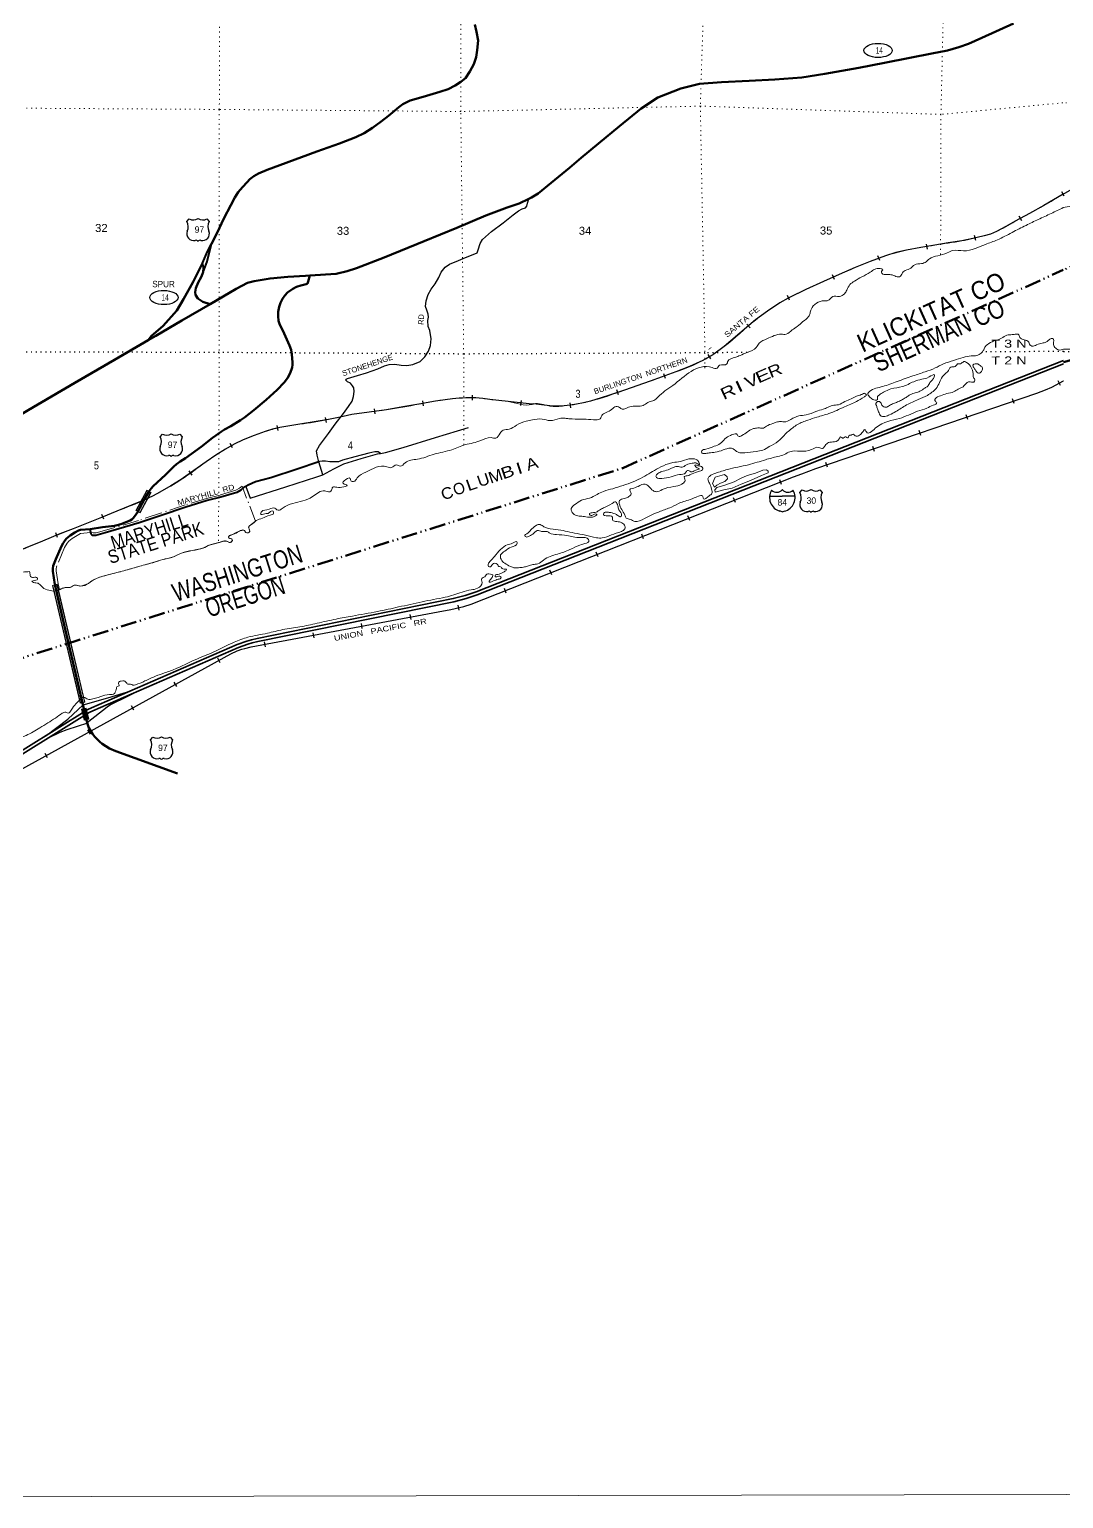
# Model space of a CAD drawing. Header units: feet. Extents: x -199 to 255675, y -686157 to -547785.
# Drawn here: x 41355 to 63979, y -686157 to -654020 of the extents above; entities that cross this region are included whole.
import ezdxf
from ezdxf.enums import TextEntityAlignment as Align

# ---------------------------------------------------------------- set-up
doc = ezdxf.new("R2010")
doc.units = ezdxf.units.FT
doc.header["$LTSCALE"] = 70
for name, pattern in [('DASH_DOUBLE_DOT', [9.2, 5, -1.2, 0.3, -1.2, 0.3, -1.2]), ('DOT_DASHED', [7.7, 5, -1.2, 0.3, -1.2]), ('DOTTED', [1.5, 0.3, -1.2])]:
    doc.linetypes.add(name, pattern=pattern)
for name, color, linetype, lineweight in [('10', 7, 'DASH_DOUBLE_DOT', 70), ('15', 7, 'Continuous', 25), ('16', 7, 'Continuous', 25), ('17', 7, 'Continuous', 25), ('18', 7, 'Continuous', 35), ('19', 7, 'Continuous', 25), ('20', 7, 'Continuous', 70), ('23', 7, 'Continuous', 70), ('26', 7, 'Continuous', 40), ('29', 7, 'Continuous', 25), ('34', 7, 'Continuous', 25), ('39', 7, 'Continuous', 13), ('4', 7, 'Continuous', 13), ('44', 7, 'DOT_DASHED', 13), ('55', 7, 'Continuous', 13), ('57', 7, 'Continuous', 13), ('6', 7, 'DOTTED', 25), ('7', 7, 'DOTTED', 13)]:
    doc.layers.add(name, color=color, linetype=linetype, lineweight=lineweight)
for name, color, linetype in [('12', 7, 'Continuous'), ('27', 7, 'Continuous'), ('30', 7, 'Continuous'), ('41', 7, 'Continuous')]:
    doc.layers.add(name, color=color, linetype=linetype)

msp = doc.modelspace()

# ---------------------------------------------------------------- hatches: boundary and pattern name
at = {"layer": '57'}
msp.add_hatch(color=256, dxfattribs=at).paths.add_polyline_path([(42594.49, -668874.39), (42507.86, -668894.84), (42561.35, -669121.41), (42647.98, -669100.96)])

# ---------------------------------------------------------------- linework, layer by layer
at = {"layer": '10'}
for points in [[(95885.3, -641672.62), (93649, -641791.49), (84933.81, -647606.42), (79721.68, -652811.99), (69820.57, -656662.85), (63971.77, -659283.36)], [(32004.65, -674375.28), (37218.69, -669025.51), (54333.19, -663616.59), (63971.77, -659283.36)]]:
    msp.add_lwpolyline(points, dxfattribs=at)
at = {"layer": '15'}
for p, q in [((57549, -664226.86), (57825.41, -664226.86)), ((57821.71, -664095.39), (57824.61, -664092.48)), ((57827.78, -664094.86), (57824.35, -664092.48)), ((57825.41, -664572.44), (57761.52, -664554.48)), ((57824.88, -664572.7), (57888.51, -664553.96))]:
    msp.add_line(p, q, dxfattribs=at)
msp.add_lwpolyline([(58100.77, -664226.86), (57824.88, -664226.86), (57825.41, -664226.86)], dxfattribs=at)
for centre, radius, start, end in [((57851.63, -664261.96), 306.13, 148.44436, 254.43378), ((57703.03, -663979.36), 165.66, 227.34248, 315.8117), ((57946.72, -663979.36), 165.66, 224.18831, 312.69403), ((57798.12, -664261.96), 306.13, 283.08087, 31.62484)]:
    msp.add_arc(centre, radius, start, end, dxfattribs=at)
at = {"layer": '16'}
for p, q in [((45044.75, -658158.63), (45044.47, -658158.83)), ((44801.68, -658223.36), (44852.99, -658164.6)), ((45236.84, -658164.51), (45288.23, -658223.36)), ((44213.53, -662929.62), (44264.84, -662870.86)), ((44456.6, -662864.89), (44456.32, -662865.09)), ((44648.69, -662870.77), (44700.08, -662929.62)), ((58210.96, -664151.89), (58262.27, -664093.13)), ((58454.03, -664087.16), (58453.75, -664087.36)), ((58646.12, -664093.04), (58697.51, -664151.89)), ((44002.21, -669558.82), (44053.52, -669500.06)), ((44245.28, -669494.09), (44245, -669494.29)), ((44437.37, -669499.97), (44488.76, -669558.82))]:
    msp.add_line(p, q, dxfattribs=at)
for centre, radius, start, end in [((44944.07, -658006.94), 182.07, 239.97227, 303.45418), ((45145.85, -658007.44), 181.52, 236.33975, 300.08743), ((45145.84, -658006.94), 182.07, 236.54582, 236.59441), ((44947.89, -658488.89), 151.42, 159.09177, 283.81923), ((44608.7, -658333.99), 222.05, 332.97043, 29.75871), ((45142.01, -658488.89), 151.42, 256.18077, 20.90823), ((45481.2, -658333.99), 222.05, 150.24129, 207.02957), ((44020.55, -663040.25), 222.05, 332.97043, 29.75871), ((44355.92, -662713.2), 182.07, 239.97227, 303.45418), ((44557.7, -662713.7), 181.52, 236.33975, 300.08743), ((44557.69, -662713.2), 182.07, 236.54582, 236.59441), ((44893.05, -663040.25), 222.05, 150.24129, 207.02957), ((44359.74, -663195.15), 151.42, 159.09177, 283.81923), ((44553.86, -663195.15), 151.42, 256.18077, 20.90823), ((58017.98, -664262.52), 222.05, 332.97043, 29.75871), ((58353.35, -663935.47), 182.07, 239.97227, 303.45418), ((58555.13, -663935.97), 181.52, 236.33975, 300.08743), ((58555.12, -663935.47), 182.07, 236.54582, 236.59441), ((58890.48, -664262.52), 222.05, 150.24129, 207.02957), ((58357.17, -664417.42), 151.42, 159.09177, 283.81923), ((58551.29, -664417.42), 151.42, 256.18077, 20.90823), ((43809.23, -669669.45), 222.05, 332.97043, 29.75871), ((44144.6, -669342.4), 182.07, 239.97227, 303.45418), ((44346.38, -669342.9), 181.52, 236.33975, 300.08743), ((44346.37, -669342.4), 182.07, 236.54582, 236.59441), ((44681.73, -669669.45), 222.05, 150.24129, 207.02957), ((44148.42, -669824.35), 151.42, 159.09177, 283.81923), ((44342.54, -669824.35), 151.42, 256.18077, 20.90823)]:
    msp.add_arc(centre, radius, start, end, dxfattribs=at)
for centre, major_axis, start_param, end_param in [((45003.23, -658687.71), (-19.56, 51.67), 4.95877769, 6.28318531), ((45086.68, -658687.71), (19.56, 51.67), 0, 1.32637542), ((44415.08, -663393.97), (-19.56, 51.67), 4.95877769, 6.28318531), ((44498.53, -663393.97), (19.56, 51.67), 0, 1.32637542), ((58412.51, -664616.24), (-19.56, 51.67), 4.95877769, 6.28318531), ((58495.96, -664616.24), (19.56, 51.67), 0, 1.32637542), ((44203.76, -670023.17), (-19.56, 51.67), 4.95877769, 6.28318531), ((44287.21, -670023.17), (19.56, 51.67), 0, 1.32637542)]:
    msp.add_ellipse(centre, major_axis=major_axis, ratio=0.929097, start_param=start_param, end_param=end_param, dxfattribs=at)
at = {"layer": '17'}
for centre in [(59920.03, -654481.43), (44298.32, -659885.02)]:
    msp.add_ellipse(centre, major_axis=(309.24, -1), ratio=0.500121, dxfattribs=at)
at = {"layer": '18'}
for points in [[(39232.5, -671013.19), (42631.3, -668899.27), (42713.72, -668859.34), (45901.55, -667477.38), (46110.32, -667401.43), (46211.14, -667372.61), (46339.25, -667344.14), (50625.93, -666470.43), (50889.25, -666400.49), (51129.17, -666321.25), (63977.22, -661263.4)], [(39269.46, -671072.63), (42665.14, -668960.65), (42742.92, -668922.98), (45927.47, -667542.44), (46131.94, -667468.05), (46228.36, -667440.49), (46353.83, -667412.6), (50641.91, -666538.61), (50909.23, -666467.61), (51152.99, -666387.11), (63977.43, -661338.55)]]:
    msp.add_lwpolyline(points, dxfattribs=at)
at = {"layer": '18', "lineweight": 70}
msp.add_lwpolyline([(63977.32, -661300.98), (64155.03, -661250.26), (64264.04, -661223), (64324.83, -661212.51), (64907.55, -661127.85)], dxfattribs=at)
at = {"layer": '19'}
for points in [[(43843.57, -668445.84), (43131, -668794.85), (43053.52, -668846.53), (42622.01, -669190.01)], [(42528.41, -668793.16), (43068.89, -668641.85), (43574.74, -668486.08)], [(41713.9, -669469.86), (42194.32, -669108.87), (42528.41, -668793.16)], [(42623.18, -669194.98), (42174.21, -669342.18), (42020.82, -669403.26), (41765.04, -669520.48)]]:
    msp.add_lwpolyline(points, dxfattribs=at)
at = {"layer": '20'}
for points in [[(45336.8, -658712.74), (45459.24, -658472.97), (45611.27, -658155.74), (45759.33, -657868.63), (45849.37, -657699.97), (45921.43, -657583.51), (46013.56, -657475.07), (46115.71, -657358.59), (46179.82, -657298.34), (46268, -657232.05), (46366.21, -657169.78), (46556.68, -657091.39), (46831.37, -656986.86), (47641.42, -656689.34), (48138.69, -656516.45), (48493.58, -656379.76), (48680.03, -656291.34), (48860.41, -656174.82), (49050.8, -656034.21), (49211.11, -655907.66), (49341.36, -655801.21), (49437.54, -655720.86), (49527.72, -655652.57), (49593.88, -655620.42), (49684.09, -655578.21), (49816.44, -655535.99), (50041.03, -655471.63), (50331.8, -655387.17), (50512.26, -655328.86), (50670.64, -655250.49), (50790.89, -655170.13), (50893.09, -655085.77), (50991.19, -654941.2), (51075.22, -654778.57), (51129.18, -654628), (51151.03, -654473.43), (51170.8, -654262.66), (51136.44, -654074), (51102.12, -653913.44)], [(42686.98, -664949.04), (42952.45, -664911.53), (43214.99, -664879.33), (43305.39, -664860.64), (43374.81, -664836.26), (43467.41, -664799.57), (43560.75, -664761.98), (43598.32, -664738.49), (43627.07, -664712.65), (43654.49, -664676.31), (43730.37, -664571.45), (43788.36, -664455.43), (43874.4, -664294.8), (43972.01, -664122.63), (44019.19, -664059.59), (44066.16, -664012.61), (44333.07, -663766.65), (44515.36, -663577.87), (44570.99, -663531.04), (44651.63, -663471.41), (44769.89, -663397.08), (45110.58, -663150), (45363.08, -662953.15), (45557.48, -662814.55), (45626.42, -662772.26), (45763.95, -662700.02), (45974.41, -662569.43), (46061.99, -662506.81), (46262.98, -662350.49), (46531.49, -662121.51), (46777.94, -661906.6), (46930.18, -661745.94), (46998.85, -661651.73), (47056.29, -661543.14), (47099.82, -661416.82), (47111.56, -661360.44), (47114.14, -661306.26), (47095.83, -661121.6), (47078.69, -661029.21), (47047.43, -660934.96), (46924.69, -660670.07), (46824.1, -660461.37), (46805.13, -660392.59), (46793.78, -660294.79), (46795.74, -660197.61), (46819.57, -660086.03), (46847.4, -660004.98), (46889.55, -659913.36), (46941.32, -659838.19), (46999.7, -659774.81), (47117.94, -659694.45), (47199.61, -659654.96), (47292.37, -659622.09), (47408.69, -659595.94), (47440.76, -659577.85), (47456.76, -659537.7), (47490.62, -659403.86)], [(45306.13, -660029.38), (45148.36, -659980.57), (45039.93, -659906.36), (44991.68, -659828.1), (44979.56, -659765.89), (44995.49, -659681.58), (45049.49, -659559.1), (45113.52, -659438.64), (45159.51, -659332.23)], [(47490.62, -659403.86), (47396.4, -659409.27), (47005.24, -659431.57), (46620.12, -659465.9), (46275.16, -659526.31), (46124.75, -659562.52), (45878.18, -659693.13), (45306.13, -660029.38)], [(42622.01, -669190.01), (42476.01, -668570.97), (42109.27, -667015.19), (41909.32, -666164.37), (41864.46, -665869.58), (41864.28, -665809.71), (41874.85, -665752.16), (41934.32, -665610.61), (42058.3, -665323.51), (42090.87, -665260.01), (42120.34, -665215.08), (42160.73, -665161.35), (42212.49, -665116.68), (42249.95, -665090.87), (42352.79, -665026.28), (42427.23, -664983.98), (42450.71, -664973.41), (42473.08, -664970.01), (42686.98, -664949.04)], [(42622.01, -669190.01), (42657.86, -669297.6), (42688.38, -669353.98), (42737.69, -669429.15), (42789.34, -669494.92), (42895, -669605.33), (42944.31, -669645.26), (43027.44, -669702.33), (43108.66, -669746.27), (43242.66, -669810.18), (44595.29, -670292.98)]]:
    msp.add_lwpolyline(points, dxfattribs=at)
at = {"layer": '20', "lineweight": 40}
for points in [[(45141.82, -659131.9), (45253.17, -658876.53), (45336.8, -658712.74)], [(45159.51, -659332.23), (45242.83, -659094.7), (45336.8, -658712.74)], [(45159.51, -659332.23), (45164.16, -659226.51), (45141.82, -659131.9)]]:
    msp.add_lwpolyline(points, dxfattribs=at)
at = {"layer": '23'}
for points in [[(62883.81, -653888.85), (62188.14, -654208.38), (61897.43, -654337.01), (61684.89, -654407.38), (61438.24, -654481.78), (61095.29, -654550.22), (60613.96, -654640.81), (60060.43, -654751.51), (59500.88, -654860.21), (58754.8, -654995.11), (58253.39, -655071.66), (57659.65, -655118.16), (57099.99, -655146.57), (56494.2, -655175.01), (56010.78, -655213.41), (55601.67, -655309.98), (55104.44, -655510.98), (54739.66, -655752.05), (54260.73, -656133.69), (53807.88, -656515.31), (53425.16, -656832.67), (53168.67, -657047.58), (52769.91, -657374.98), (52485.37, -657607.98), (52339.05, -657700.39), (52282.66, -657727.19)], [(52282.66, -657727.19), (52068.4, -657829), (51803.72, -657913.45), (51342.57, -658094.36), (50702.99, -658361.67), (49987.22, -658653.12), (49113.06, -659008.88), (48507.54, -659240.05), (48309.03, -659312.42), (48066.38, -659370.76), (47490.62, -659403.86)], [(45141.82, -659131.9), (44941.13, -659541.1), (44727.01, -659924.6), (44582.91, -660169.56), (44284.46, -660502.92), (44019.97, -660729.89), (43952.24, -660819.52)], [(45306.13, -660029.38), (44687.53, -660390.3), (44124.27, -660719.79), (43952.24, -660819.52)], [(43952.24, -660819.52), (43216.23, -661246.19), (42350.3, -661754.5), (41328.01, -662347.2), (40417.99, -662885.64), (39600.19, -663379.87), (37699.97, -664508.98), (36659.65, -665115.74), (35583.25, -665748.61), (34927.76, -666118.3), (34055.72, -666556.36), (33436.28, -666879.87), (32670.44, -667231.56), (32133.11, -667450.64), (31997.14, -667504.15)]]:
    msp.add_lwpolyline(points, dxfattribs=at)
at = {"layer": '26'}
for points in [[(47683.47, -663479.54), (47211.62, -663636.59), (46634.13, -663827.6), (46301.24, -663914.09), (46140.86, -663988.45), (46089.04, -664016.89)], [(46089.04, -664016.89), (46056.66, -664034.66), (45980.52, -664096.93), (45890.31, -664147.16), (45541.4, -664253.74), (45244.6, -664328.17), (44777.38, -664468.93), (44238.75, -664651.58), (43755.05, -664811.32), (43435.72, -664909.98), (43013.07, -665032.13), (42806.44, -665088.51), (42769.49, -665090.86), (42745.39, -665088.51), (42722.53, -665077.94), (42707.91, -665062.21), (42686.98, -664949.04)]]:
    msp.add_lwpolyline(points, dxfattribs=at)
at = {"layer": '29'}
for p, q in [((47775.28, -663760.47), (47683.47, -663479.54)), ((46089.04, -664016.89), (46187.61, -664274.21))]:
    msp.add_line(p, q, dxfattribs=at)
for points in [[(47683.47, -663479.54), (47650.54, -663335.27), (47638.37, -663240.93), (47702.41, -663124.48), (47894.63, -662859.42), (48046.81, -662652.59), (48227.04, -662421.66), (48337.17, -662271.06), (48415.24, -662150.58), (48447.2, -662050.2), (48457.08, -661943.81), (48448.95, -661863.53), (48422.8, -661815.37), (48376.59, -661761.2), (48316.36, -661727.11), (48278.2, -661695.01), (48286.19, -661668.92), (48316.26, -661654.85), (48530.82, -661590.5), (48727.34, -661536.19), (48977.98, -661443.72), (49124.34, -661381.42), (49226.6, -661347.24), (49346.96, -661345.16), (49487.42, -661367.17), (49613.81, -661373.12), (49740.16, -661346.95), (49904.57, -661284.64), (50006.74, -661180.21), (50088.82, -661055.71), (50132.78, -660935.26), (50146.62, -660786.71), (50112.27, -660606.08), (50080.06, -660519.79), (50067.84, -660387.32), (50087.8, -660313.04), (50081.69, -660250.82), (50047.47, -660162.52), (50023.28, -660080.24), (50037.16, -659959.8), (50081.1, -659817.26), (50141.13, -659704.82), (50231.23, -659582.33), (50309.28, -659443.79), (50365.3, -659333.36), (50451.4, -659220.91), (50541.59, -659156.63), (50740.09, -659078.23), (50892.45, -659009.9), (51064.89, -658945.58), (51151.1, -658905.38), (51173.08, -658845.16), (51215.01, -658704.63), (51267.05, -658616.28), (51465.41, -658439.53), (51719.92, -658250.71), (51938.35, -658077.97), (52054.58, -657985.57), (52136.77, -657943.38), (52206.95, -657923.27), (52239, -657889.13), (52252.95, -657818.86), (52282.66, -657727.19)], [(49035.02, -663295.18), (49147, -663276.23), (49528, -663167.63), (50235.85, -662946.44), (50957.73, -662725.25)], [(49035.02, -663295.18), (48986.49, -663258.25), (48914.27, -663262.31), (48777.9, -663292.49), (48473.08, -663370.94), (48202.36, -663443.35), (48118.15, -663477.52), (48035.91, -663481.58), (47927.58, -663481.64), (47829.26, -663467.64), (47761.05, -663461.66), (47700.88, -663473.74), (47683.47, -663479.54)], [(47775.28, -663760.47), (48014.05, -663630.13), (48232.56, -663521.62), (48609.55, -663407), (48968.5, -663306.44), (49035.02, -663295.18)], [(46187.61, -664274.21), (46967.41, -664026.13), (47641.16, -663806.97), (47775.28, -663760.47)]]:
    msp.add_lwpolyline(points, dxfattribs=at)
at = {"layer": '34'}
for p, q in [((63994.06, -657667.96), (63939.28, -657571.87)), ((63061.32, -658204.35), (63009.22, -658106.77)), ((60998.92, -658824.91), (60979.9, -658715.94)), ((62057.91, -658636.49), (62031.43, -658529.1)), ((59955.1, -659077.68), (59917.08, -658973.81)), ((58968.92, -659488.55), (58924.13, -659387.42)), ((57985.15, -659943.04), (57936.72, -659843.6)), ((57120.54, -660550.62), (57049.39, -660465.94)), ((56259.46, -661223.96), (56202.98, -661128.85)), ((55269.05, -661655.57), (55231.62, -661551.48)), ((54242.57, -662012.81), (54207.26, -661907.99)), ((63913.08, -661808.16), (63861.53, -661710.29)), ((48920.33, -662431.98), (48904.83, -662322.46)), ((49979.32, -662255), (49960.77, -662145.96)), ((51046.38, -662133.97), (51047.9, -662023.37)), ((52106.26, -662246.62), (52119.68, -662136.83)), ((53200.86, -662294.67), (53182.86, -662185.54)), ((62895.25, -662205.08), (62859.53, -662100.4)), ((47852.09, -662616.1), (47834.19, -662506.95)), ((61881.31, -662553.75), (61845.6, -662449.07)), ((46798.86, -662793.85), (46773.29, -662686.23)), ((60852.83, -662901.87), (60817.12, -662797.18)), ((45801.21, -663173.98), (45746.91, -663077.62)), ((59838.89, -663250.54), (59803.18, -663145.85)), ((58810.42, -663598.65), (58774.7, -663493.96)), ((44915.84, -663767.58), (44851.99, -663677.26)), ((57808.66, -663973.15), (57768.05, -663870.26)), ((56797.74, -664369.36), (56757.13, -664266.47)), ((42981.7, -664737), (42940.16, -664634.49)), ((55801.37, -664765.44), (55760.76, -664662.55)), ((41972.52, -665136.77), (41930.37, -665034.51)), ((54790.44, -665161.65), (54749.83, -665058.76)), ((53794.07, -665557.73), (53753.46, -665454.84)), ((52783.15, -665953.94), (52742.54, -665851.05)), ((51786.77, -666350.02), (51746.16, -666247.13)), ((49705.31, -666929.46), (49684.89, -666820.75)), ((50759.37, -666721.29), (50734.23, -666613.57)), ((48637.69, -667127.31), (48617.27, -667018.6)), ((46516.77, -667525.62), (46496.35, -667416.91)), ((47584.38, -667327.78), (47563.97, -667219.07)), ((45531.09, -667873.46), (45477.74, -667776.56)), ((44578.69, -668394.88), (44525.34, -668297.99)), ((43640.71, -668914.32), (43587.36, -668817.43)), ((42688.31, -669435.75), (42634.96, -669338.85)), ((41750.32, -669955.19), (41696.97, -669858.3))]:
    msp.add_line(p, q, dxfattribs=at)
for points in [[(63966.07, -657621.07), (65437.57, -656782.2)], [(63965.12, -657624.27), (63756.92, -657748.08), (63548.73, -657871.88), (63233.63, -658047.48), (62915.3, -658217.45), (62712.04, -658330.14), (62508.43, -658442.47), (62378.4, -658496.67), (62241.94, -658534.88), (61996.27, -658595.46), (61748.68, -658645.53), (61455.87, -658691.9), (61163.05, -658738.17), (60851.85, -658792.51), (60541.28, -658850.93), (60311.67, -658903.45), (60085.93, -658971.66), (59748.42, -659095.17), (59416.18, -659230.99), (59071.75, -659380.45), (58728.48, -659532.47), (58340.42, -659709.28), (57956.58, -659896.23), (57768.13, -660001.91), (57498.93, -660182.2), (57238.89, -660376.47), (56893.97, -660666.27), (56549.6, -660956.94), (56324.54, -661121.82), (56084.78, -661264.18), (55793.33, -661397.4), (55495.45, -661513.35), (54934.93, -661714.92), (54372.62, -661911.39), (54004.29, -662035.46), (53632.77, -662150.64), (53477.35, -662187.8), (53320.02, -662217.04), (53186.99, -662238.98), (53053.36, -662255.3), (52895.04, -662261.24), (52736.57, -662257.48), (52557.53, -662235.45), (52379.26, -662213.5), (52351.18, -662221.55), (52089.75, -662189.6), (51827.73, -662157.64), (51626.07, -662135.69), (51424.44, -662113.7), (51271.02, -662095.05), (51117.4, -662077.73), (51009.08, -662076.24), (50900.63, -662081.86), (50753.96, -662086.29), (50607.69, -662098.09), (50241.96, -662154.94), (49877.58, -662216.93), (49520.59, -662278.5), (49163.6, -662339.76), (48786.55, -662393.13), (48409.44, -662446.57), (48153.75, -662500.15), (47898.02, -662553.24), (47584.18, -662604.7), (47270.28, -662655.94), (47052.67, -662691.15), (46835.02, -662726.45), (46671.11, -662765.4), (46510.02, -662816.99), (46269.1, -662901.37), (46032.73, -662997.94), (45835.67, -663091.89), (45645.71, -663198.94), (45432.44, -663335.13), (45222.74, -663476.22), (44951.22, -663672.51), (44677.64, -663865.9), (44445.81, -664007.82), (44208.67, -664141.11), (44060.38, -664223.76), (43949.7, -664277.22)], [(32008.93, -676628.6), (32357.28, -676296.49), (36275.48, -672945.72), (36367.49, -672874.93), (36454.4, -672816.17), (36534.27, -672766.82), (36641.44, -672702.89), (45764.54, -667679.61), (45901.82, -667615.17), (46000.52, -667577.55), (46067.05, -667558.99), (46207.27, -667528.19), (50297.54, -666760.03), (50574.58, -666708.35), (50856.28, -666642.6), (51020.56, -666590.94), (58067.39, -663809.52), (58250.1, -663743.83), (58560.05, -663626.37), (63389.83, -661978.66), (63583.58, -661906.84), (63722.01, -661844.14), (63977.94, -661709.33)], [(43946.13, -664282.14), (43588.57, -664429.15), (43268.52, -664559.07), (42935.75, -664693.89), (42602.87, -664828.41), (42312.13, -664942.93), (42021.42, -665057.56), (41642.27, -665213.85), (41263.54, -665371.1), (40931.86, -665505.07), (40599.89, -665638.43), (40293.66, -665765.13), (39992.33, -665903.76), (39697.9, -666066.2), (39410.95, -666241.34), (39203.36, -666371.66), (38996.05, -666502.51), (38865.85, -666581.39), (38729.59, -666651.12), (38608.15, -666695.59), (38420.63, -666740.34)]]:
    msp.add_lwpolyline(points, dxfattribs=at)
at = {"layer": '34', "lineweight": 13}
msp.add_lwpolyline([(32009.69, -676629.4), (32358.02, -676297.31), (36276.17, -672946.57), (36368.13, -672875.82), (36455, -672817.09), (36534.84, -672767.76), (36641.99, -672703.84), (45765.04, -667680.59), (45902.25, -667616.18), (46000.86, -667578.6), (46067.32, -667560.06), (46207.49, -667529.27), (50297.74, -666761.11), (50574.81, -666709.43), (50856.57, -666643.66), (51020.93, -666591.98), (58067.78, -663810.55), (58250.48, -663744.86), (58560.42, -663627.41), (63390.2, -661979.7), (63584, -661907.86), (63722.49, -661845.13), (63978.45, -661710.3)], dxfattribs=at)
msp.add_spline([(63965.68, -657625.22), (63549.28, -657872.83), (62915.83, -658218.42), (62508.91, -658443.46), (62242.22, -658535.94), (61748.88, -658646.61), (61163.23, -658739.26), (60541.5, -658852.01), (60086.28, -658972.7), (59416.61, -659232), (58728.93, -659533.47), (57957.09, -659897.2), (57239.57, -660377.33), (56550.28, -660957.8), (56085.29, -661265.16), (55495.84, -661514.38), (54372.98, -661912.43), (53633.06, -662151.7), (53320.21, -662218.12), (53053.45, -662256.4), (52736.49, -662258.58), (52379.35, -662214.62), (52351.27, -662222.67), (51827.6, -662158.73), (51424.31, -662114.79), (51117.33, -662078.83), (50900.68, -662082.96), (50607.82, -662099.18), (49877.77, -662218.01), (49163.77, -662340.85), (48409.63, -662447.65), (47898.22, -662554.32), (47270.46, -662657.03), (46835.24, -662727.53), (46510.37, -662818.03), (46033.18, -662998.95), (45646.28, -663199.88), (45223.37, -663477.12), (44678.25, -663866.82), (44209.21, -664142.07), (43908.51, -664298.8), (43268.93, -664560.09), (42603.28, -664829.43), (42021.83, -665058.58), (41263.96, -665372.12), (40600.31, -665639.45), (39992.83, -665904.74), (39411.53, -666242.28), (38996.63, -666503.45), (38730.03, -666652.13), (38230.68, -666774.85), (37604.9, -666863.51), (37197.82, -666976.14), (36873.05, -667132.88), (36460.31, -667502.44), (36023.64, -667986.43), (35514.86, -668544.72), (35090.22, -669012.64), (34589.37, -669500.67), (34286.74, -669715.61), (33998.04, -669844.23), (33592.9, -669910.7), (33137.54, -669922.99), (32678.18, -669947.33), (32301.1, -669991.7), (32010.54, -670053.17)], degree=3, dxfattribs=at)
at = {"layer": '39'}
for points in [[(56359.6, -663812.18), (56459.87, -663786.03), (56560.13, -663755.87), (56618.38, -663804.01), (56624.46, -663850.17), (56568.37, -663910.42), (56476.14, -663948.61), (56395.96, -663988.79), (56339.85, -664032.98), (56297.6, -663950.71)], [(56358.05, -664145.38), (56345.94, -664089.18), (56392.02, -664042.99), (56568.48, -663988.7), (56773.01, -663920.34), (56911.32, -663841.98), (57059.68, -663779.68), (57240.16, -663725.38), (57396.54, -663663.07), (57482.8, -663657), (57514.93, -663685.08), (57512.97, -663717.2), (57368.62, -663777.5), (57128.03, -663886.02), (56925.54, -663970.44), (56727.05, -664054.85), (56546.55, -664091.08)]]:
    msp.add_lwpolyline(points, close=True, dxfattribs=at)
for points in [[(75767.23, -652718.01), (75697.38, -652763.14), (74655.12, -653511.52), (74380.31, -653644.99), (74185.64, -653711.95), (74001.09, -653800.94), (73390.84, -653967.81), (73160.08, -654056.98), (72702.64, -654255.37), (71956.09, -654519.07), (71594.85, -654644.85), (71217.62, -654794.77), (69663.12, -655581.23), (69412.47, -655728.66), (69183.76, -655831.87), (69029.38, -655926.76), (68808.65, -656011.88), (68676.25, -656074.58), (68399.48, -656224.12), (67867.74, -656432.82), (67269.6, -656617.7), (66920.41, -656741.44), (66745.96, -656846.44), (66589.42, -656899.21), (66278.16, -656952.57), (66047.09, -656953.46), (65938.86, -657032.12), (65561.36, -657103.8), (65224.36, -657265.6), (64837.56, -657554), (64584.8, -657673.35), (64304.04, -657830.93), (63968.86, -657919.86)], [(79644.86, -654278.82), (79376.48, -654530.65), (79157.91, -654657.89), (78806.35, -654677.3), (77996.57, -654668.38), (77755.77, -654759.59), (77410.88, -654967.57), (75955.11, -655829.89), (75373.26, -656076.91), (74297.44, -656414.11), (72366.23, -656919.12), (71396.4, -657111.45), (70788.28, -657312.42), (70575.96, -657505.85), (70241.16, -657723.82), (69733.78, -658006.67), (69585.45, -658111.57), (68957.78, -658469.11), (68580.92, -658729.38), (68039.44, -659028.41), (66904.22, -659620.64), (66404.61, -659823.2), (66254.19, -659906.04), (66125.95, -660006.85), (65897.03, -660049.87), (65798.71, -660086.36), (65803.13, -660204.72), (65799.63, -660355.21), (65673.33, -660435.95), (65157.94, -660726.85), (65087.63, -660731.13), (65103.3, -660614.7), (65026.99, -660627.04), (64972.99, -660699.47), (64862.71, -660766.11), (64772.59, -660852.73), (64674.13, -660853.11), (64585.49, -660785.23), (64535.56, -660873.7), (64409.3, -660968.49), (64212.53, -661009.37), (63977.03, -661015.92)], [(63968.86, -657919.86), (63708, -658045.36), (63423.32, -658178), (63156.68, -658306.61), (62851.97, -658461.33), (62529.22, -658624.1), (62268.56, -658724.6), (62042, -658815.05), (61787.29, -658863.37), (61558.59, -658857.47), (61434.29, -658909.73), (61225.74, -658974.07), (61043.28, -659038.41), (60971.15, -659104.69), (60870.9, -659142.88), (60720.47, -659167.05), (60610.27, -659261.45), (60487.96, -659307.68), (60425.89, -659396.04), (60387.83, -659432.19), (60285.49, -659412.17), (60227.29, -659392.13), (60120.95, -659384.16), (60004.56, -659356.12), (59996.48, -659315.98), (60020.5, -659277.83), (59966.3, -659251.77), (59749.75, -659330.17), (59565.34, -659434.65), (59402.97, -659527.07), (59304.78, -659603.4), (59236.73, -659721.86), (59182.68, -659804.19), (59072.42, -659860.45), (58930, -659866.55), (58821.79, -659950.92), (58743.56, -659954.98), (58456.95, -660143.81), (58430.98, -660230.14), (58400.99, -660300.41), (58276.77, -660412.88), (58152.53, -660517.33), (58042.31, -660595.67), (57906.02, -660690.08), (57803.71, -660688.13), (57649.28, -660718.33), (57486.89, -660788.67), (57320.51, -660883.1), (57254.44, -660975.47), (57057.99, -661085.98), (56899.6, -661154.31), (56805.37, -661190.49), (56628.97, -661290.95), (56614.99, -661337.13), (56452.54, -661367.32), (56396.46, -661433.59), (56294.13, -661419.6), (55430.04, -661807.47), (55257.68, -661928), (55103.41, -662066.59), (55015.23, -662134.88), (54914.97, -662165.05), (54806.74, -662235.36), (54686.41, -662263.53), (54519.91, -662265.63), (54403.62, -662313.86), (54319.39, -662327.96), (54265.17, -662289.85), (54212.98, -662265.8), (54116.75, -662310.01), (54004.51, -662388.35), (53888.24, -662446.63), (53842.22, -662536.98), (53695.81, -662557.13), (53485.16, -662547.21), (53228.37, -662541.33), (53134.07, -662533.35), (53059.84, -662525.37), (52953.52, -662531.45), (52748.97, -662577.73), (52570.38, -662543.7), (52361.77, -662559.88), (52225.39, -662590.06), (52010.87, -662680.5), (51850.5, -662766.9), (51718.13, -662787.05), (51656.02, -662851.31), (51557.88, -662959.76), (51453.55, -662949.78), (51226.94, -663012.13), (50892.05, -663100.63)], [(61191.61, -661878.55), (60999.23, -662025.19), (60798.75, -662117.63), (60544.14, -662236.2), (60305.61, -662380.85), (60173.3, -662449.17), (60071.04, -662485.35), (60018.89, -662487.39), (59964.69, -662461.33), (59940.54, -662409.15), (59906.32, -662320.85), (59882.14, -662246.6), (59870.05, -662202.45), (59910.11, -662162.28), (59952.24, -662162.26), (59992.43, -662214.42), (60020.59, -662264.59), (60070.77, -662286.64), (60150.98, -662262.51), (60237.17, -662212.28), (60325.4, -662180.11), (60409.59, -662137.92), (60491.79, -662095.72), (60569.95, -662041.48), (60626.07, -662007.33), (60734.35, -661971.14), (60836.61, -661934.95), (60940.83, -661866.65), (61004.97, -661824.46), (61055.01, -661744.14), (61107.09, -661685.9), (61145.12, -661619.64), (61151.08, -661577.49), (61034.79, -661623.72), (60874.37, -661673.99), (60699.91, -661726.27), (60451.31, -661834.8), (60200.62, -661885.12), (60040.23, -661955.46), (59942.01, -662017.74), (59905.97, -662067.94), (59908.04, -662116.11), (59853.9, -662132.2), (59767.57, -662084.08), (59705.29, -662017.87), (59699.23, -661981.75), (59731.27, -661941.58), (60022, -661831.03), (60334.8, -661720.45), (60683.69, -661601.84), (60950.37, -661509.36), (61168.92, -661426.94), (61349.35, -661338.52), (61573.92, -661260.11), (61780.46, -661193.76), (61956.95, -661161.55), (62079.31, -661155.46), (62175.53, -661099.2), (62221.59, -661044.98), (62255.59, -660968.69), (62309.69, -660918.48), (62450, -660836.1), (62620.44, -660777.8), (62734.69, -660707.48), (62851.03, -660697.38), (62945.3, -660685.29), (62987.43, -660689.28), (63021.63, -660759.51), (63053.77, -660787.6), (63142.08, -660819.66), (63204.3, -660843.72), (63228.43, -660883.85), (63244.53, -660923.98), (63284.68, -660946.04), (63388.96, -660919.89), (63511.28, -660881.68), (63591.5, -660863.57), (63649.62, -660821.39), (63705.73, -660781.21), (63753.9, -660793.23), (63760, -660857.46), (63764.12, -660933.73), (63826.41, -661009.97), (63868.57, -661032.03), (63977.03, -661015.92)], [(54670.76, -664015.84), (54538.42, -664062.08), (54488.3, -664084.19), (54496.37, -664120.32), (54518.52, -664174.5), (54486.49, -664226.7), (54418.34, -664264.88), (54308.05, -664297.06), (54263.95, -664323.17), (54258.02, -664391.42), (54312.37, -664521.86), (54378.73, -664644.27), (54412.93, -664710.49), (54495.22, -664740.55), (54601.6, -664784.65), (54810.14, -664718.3), (55158.99, -664561.54), (55397.58, -664469.07), (55600.06, -664370.61), (55896.83, -664270.08), (56087.36, -664235.85), (56091.41, -664261.95), (56101.47, -664288.03), (56223.75, -664221.73), (56283.87, -664173.52), (56279.72, -664075.17), (56233.41, -663948.74), (56199.17, -663854.42), (56229.19, -663798.2), (56367.51, -663725.86), (56624.18, -663647.44), (57085.44, -663542.81), (57456.41, -663434.21), (57725.13, -663361.8), (57873.52, -663315.56), (57991.8, -663259.29), (58214.45, -663245.11), (58465.17, -663210.85), (58619.57, -663162.59), (58705.86, -663184.63), (58751.94, -663138.43), (58812.03, -663072.16), (58932.35, -663043.99), (59062.67, -662987.72), (59100.71, -662933.5), (59158.93, -662961.57), (59199.01, -662931.44), (59263.23, -662953.49), (59283.24, -662911.32), (59333.36, -662893.23), (59375.47, -662877.15), (59421.65, -662909.24), (59489.86, -662911.21), (59566.01, -662846.93), (59602.05, -662800.75), (59628.09, -662772.63), (59664.28, -662826.81), (59858.75, -662744.4), (60390.07, -662531.34), (60785.06, -662374.56), (60985.57, -662306.2), (61125.91, -662239.89), (61180.04, -662219.79), (61202.07, -662189.67), (61163.88, -662139.51), (61173.85, -662091.33), (61284.11, -662035.06), (61426.47, -661986.81), (61572.86, -661948.59), (61673.08, -661886.31), (61779.34, -661836.07), (61853.45, -661757.75), (61911.59, -661729.62), (61961.75, -661735.61), (62013.91, -661733.58), (62035.92, -661695.43), (62007.76, -661637.23), (61997.6, -661548.92), (61957.3, -661412.45), (61868.9, -661316.15), (61796.64, -661288.09), (61724.48, -661332.29), (61660.29, -661338.35), (61622.24, -661380.52), (61532, -661404.66), (61491.9, -661422.74), (61459.88, -661482.98), (61389.76, -661551.26), (61327.66, -661615.53), (61265.65, -661744.03), (61191.61, -661878.55)], [(62099.62, -661336.1), (62167.9, -661384.23), (62200.03, -661408.3), (62204.1, -661454.47), (62192.11, -661486.59), (62138.02, -661538.81), (62097.88, -661530.8), (62049.66, -661476.63), (62011.47, -661416.44), (61997.34, -661354.22), (62041.44, -661334.12), (62099.62, -661336.1)], [(59612.96, -661979.79), (59665.17, -662013.88), (59621.09, -662054.05), (59446.71, -662160.53), (59186.07, -662277.09), (58843.24, -662423.81), (58580.55, -662502.24), (58382.03, -662566.58), (58267.74, -662608.79), (58055.27, -662733.36), (57864.92, -662900.06), (57734.7, -663028.6), (57540.27, -663147.13), (57395.94, -663221.48), (57251.54, -663251.67), (57006.84, -663279.91), (56896.51, -663281.97), (56824.25, -663251.91), (56725.86, -663185.72), (56697.77, -663181.72), (56533.32, -663219.95), (56358.86, -663270.23), (56222.47, -663284.35), (56126.19, -663298.46), (56061.98, -663282.44), (56063.92, -663240.28), (56154.15, -663202.1), (56334.6, -663137.76), (56468.94, -663081.49), (56569.1, -662979.06), (56691.36, -662900.71), (56795.63, -662868.54), (56821.72, -662870.53), (56863.91, -662920.69), (56938.12, -662904.59), (57060.38, -662824.24), (57176.64, -662759.94), (57256.86, -662739.82), (57327.07, -662737.78), (57395.29, -662745.77), (57477.47, -662701.56), (57615.81, -662639.26), (57718.07, -662607.09), (57804.32, -662599.01), (57866.52, -662607.01), (58014.9, -662550.72), (58183.31, -662476.36), (58345.77, -662452.19), (58560.32, -662379.81), (58718.72, -662325.52), (58812.96, -662291.35), (58921.23, -662245.12), (59051.6, -662228.99), (59193.94, -662158.66), (59332.28, -662100.38), (59444.54, -662046.12), (59550.82, -662009.93), (59612.96, -661979.79)], [(50892.05, -663100.63), (50593.3, -663215.21), (50208.27, -663313.78), (49841.3, -663422.37), (49574.6, -663500.8), (49466.37, -663573.12), (49384.09, -663547.07), (49277.84, -663605.34), (49177.51, -663585.32), (48716.28, -663704.01), (48525.87, -663830.57), (48445.74, -663910.9), (48385.53, -663888.85), (48369.41, -663840.69), (48243.1, -663892.95), (48209.06, -663937.12), (48263.27, -663973.22), (48307.44, -663995.28), (48233.25, -664023.42), (48076.79, -664035.55), (47990.53, -664035.6), (47962.53, -664099.85), (47924.47, -664136), (47868.29, -664130.01), (47816.11, -664113.98), (47549.47, -664240.58), (47116.36, -664391.36), (46903.85, -664485.82), (46823.68, -664536.05), (46767.49, -664526.04), (46727.32, -664489.93), (46596.96, -664516.1), (46428.53, -664578.42), (46412.55, -664624.59), (46506.82, -664616.51), (46595.07, -664598.4), (46641.15, -664558.23), (46685.29, -664558.2), (46695.38, -664604.36), (46619.2, -664642.54), (46454.8, -664710.88), (46318.46, -664765.15), (46299.32, -664779.7)], [(54286.66, -664796.87), (54174.3, -664780.87), (54108.06, -664750.8), (54111.99, -664692.59), (54061.8, -664660.5), (53971.52, -664660.55), (53911.31, -664640.51), (53935.32, -664590.32), (53967.4, -664578.26), (54039.62, -664584.24), (54166.05, -664618.29), (54224.28, -664652.38), (54268.45, -664678.45), (54284.5, -664682.46), (54310.54, -664650.33), (54250.19, -664527.92), (54225.99, -664439.61), (54179.74, -664357.34), (54101.55, -664389.5), (53917.12, -664485.95), (53824.91, -664536.18), (53772.8, -664570.34), (53666.5, -664592.47), (53604.35, -664618.6), (53624.45, -664646.69), (53690.64, -664636.62), (53750.8, -664620.53), (53768.86, -664628.55), (53722.78, -664668.72), (53628.53, -664692.86), (53496.1, -664676.87), (53383.75, -664664.89), (53273.37, -664632.84), (53219.11, -664568.63), (53208.99, -664500.39), (53285.11, -664416.05), (53433.42, -664317.61), (53603.88, -664273.36), (53772.28, -664190.97), (53912.61, -664126.66), (54115.14, -664066.33), (54341.74, -663995.95), (54562.29, -663915.54), (54776.8, -663813.06), (55115.57, -663618.17), (55334.09, -663519.69), (55430.35, -663495.55), (55594.82, -663471.37), (55783.32, -663417.07), (55941.81, -663429.03), (56000.07, -663489.21), (56014.19, -663543.4), (55947.94, -663509.32), (55879.73, -663505.34), (55761.41, -663533.51), (55697.25, -663561.64), (55659.18, -663591.77), (55550.83, -663579.79), (55330.26, -663652.17), (55187.89, -663692.39), (55103.69, -663736.6), (55059.64, -663794.83), (55071.71, -663822.93), (55186.09, -663842.94), (55392.66, -663806.69), (55579.16, -663754.4), (55707.5, -663722.21), (55747.55, -663665.99), (55825.83, -663696.06), (55930.09, -663659.87), (56004.28, -663631.73), (55942.04, -663597.64), (55914.77, -663549.06), (56002.81, -663570.38), (56034.29, -663571.49), (56072.44, -663597.56), (56084.53, -663639.71), (56016.39, -663685.91), (55853.97, -663740.2), (55745.7, -663784.42), (55675.53, -663810.55), (55695.66, -663860.72), (55689.7, -663906.89), (55625.59, -663969.15), (55451.13, -664021.43), (55200.46, -664085.8), (55068.13, -664134.05), (55001.89, -664110), (54899.45, -664011.7), (54827.17, -663969.59), (54670.76, -664015.84)], [(46299.32, -664779.7), (46216.26, -664847.5), (46156.14, -664895.71), (46164.24, -664949.9), (46174.34, -664996.06), (46140.28, -665032.21), (46088.11, -665022.2), (46047.92, -664974.05), (45947.65, -664996.19), (45803.31, -665066.52), (45715.1, -665112.73), (45725.19, -665150.87), (45783.38, -665166.89), (45791.47, -665209.04), (45737.35, -665243.19), (45665.09, -665211.12), (45582.85, -665219.19), (45490.61, -665247.34), (45280.04, -665303.66), (45161.77, -665363.94), (44915.09, -665418.27), (44680.47, -665478.62), (44477.97, -665567.05), (44277.43, -665615.34), (44054.85, -665685.71), (43882.39, -665729.97), (43579.59, -665818.45), (43266.76, -665902.93), (42921.84, -665995.45), (42727.36, -666079.86), (42645.2, -666138.12), (42482.78, -666196.42), (42356.37, -666174.41), (42244.1, -666226.66), (42135.78, -666230.73), (42031.51, -666266.92), (42014.64, -666273.82)], [(50453.29, -666442.91), (50820.25, -666332.31), (51016.78, -666280.01), (51159.16, -666245.81), (51259.29, -666115.28), (51243.16, -666061.1), (51249.14, -666032.99), (51315.29, -665994.82), (51349.34, -665952.65), (51381.4, -665928.55), (51439.59, -665934.53), (51493.78, -665954.58), (51463.78, -666024.85), (51435.75, -666063), (51409.73, -666105.17), (51443.84, -666109.16), (51510, -666083.03), (51612.27, -666048.85), (51672.4, -666010.68), (51664.34, -665988.61), (51578.09, -665996.68), (51545.99, -665992.69), (51547.94, -665954.55), (51604.09, -665940.47), (51710.36, -665898.25), (51774.5, -665860.08), (51794.53, -665833.98), (51712.26, -665819.97), (51660.04, -665773.83), (51623.91, -665765.83), (51601.8, -665733.72), (51565.66, -665705.64), (51511.48, -665699.65), (51471.42, -665741.82), (51441.37, -665773.96), (51401.25, -665771.97), (51391.15, -665721.8), (51443.2, -665645.49), (51529.33, -665549.1), (51663.53, -665396.47), (51807.83, -665296.03), (51926.14, -665259.84), (52018.37, -665225.66), (52024.44, -665261.79), (51894.16, -665344.16), (51753.85, -665432.55), (51663.69, -665512.89), (51671.85, -665609.24), (51754.22, -665699.51), (51876.68, -665765.69), (51975.03, -665799.75), (52083.35, -665793.67), (52185.64, -665779.57), (52273.87, -665755.43), (52366.11, -665725.27), (52476.43, -665713.17), (52602.69, -665626.78), (52905.43, -665496.15), (53180.13, -665399.65), (53394.65, -665299.17), (53541.03, -665254.93), (53591.13, -665220.78), (53587.07, -665180.64), (53408.47, -665136.58), (53113.51, -665092.58), (52888.8, -665068.62), (52736.29, -665038.59), (52678.07, -665006.51), (52615.88, -665000.52), (52541.65, -664996.55), (52489.46, -664978.51), (52389.24, -665038.79), (52287.02, -665107.09), (52218.84, -665121.18), (52192.72, -665093.09), (52238.8, -665050.91), (52326.96, -664968.57), (52425.13, -664880.19), (52503.33, -664850.04), (52551.49, -664862.06), (52629.79, -664910.19), (52872.6, -664958.23), (53279.94, -665038.29), (53518.73, -665082.32), (53757.53, -665138.39), (53887.93, -665144.34), (54086.44, -665077.99), (54305, -665001.59), (54379.15, -664943.34), (54373.02, -664865.07), (54286.66, -664796.87)], [(41354.93, -665879.9), (41214.52, -665890.01), (41100.19, -665902.12), (41005.93, -665926.26), (40923.74, -665966.45), (40899.63, -665936.36), (40913.62, -665904.23), (40863.48, -665906.27), (40801.29, -665908.31), (40737.1, -665912.36), (40644.91, -665978.65), (40440.36, -666030.95), (40257.85, -666059.15), (40007.09, -666063.3), (39858.73, -666127.62), (39624.21, -666266.25), (39381.71, -666437), (39169.29, -666605.72), (38890.65, -666752.4), (38545.79, -666885.07), (38188.79, -666951.51), (37899.99, -667005.86), (37663.32, -667038.11), (37470.81, -667090.4), (37266.23, -667122.63), (37007.61, -667241.2), (36755.06, -667401.92), (36578.76, -667568.62), (36406.51, -667773.45), (36348.47, -667871.83), (36150.06, -668008.44), (36061.94, -668114.87), (36084.06, -668157.01), (36128.26, -668203.15), (36060.13, -668257.38), (35955.86, -668297.58), (35937.91, -668371.86), (35851.67, -668389.97), (35721.45, -668516.5), (35717.52, -668574.71), (35643.44, -668681.14), (35579.34, -668751.43), (35501.21, -668827.74), (35487.27, -668900.01), (35403.09, -668956.26), (35300.87, -669022.56), (35102.59, -669259.52), (34966.39, -669416.16), (34856.25, -669556.72), (34880.45, -669651.05), (34914.6, -669681.14), (35010.89, -669677.07), (35075.12, -669703.13), (35107.31, -669775.37), (35067.39, -669917.91), (35031.53, -670104.6), (35031.69, -670217), (35001.67, -670269.21), (34889.59, -670461.97), (34717.33, -670650.74), (34552.99, -670769.26), (34388.65, -670883.76), (34242.24, -670905.92), (34133.92, -670916.02), (34075.69, -670877.91), (34027.44, -670799.66), (33953.22, -670801.7), (33925.06, -670749.53), (33943, -670667.23), (33962.95, -670584.92), (33928.73, -670500.63), (33868.48, -670448.48), (33814.31, -670446.5), (33730.18, -670536.87), (33680.01, -670528.87), (33595.75, -670524.91), (33535.54, -670504.87), (33487.42, -670522.96), (33441.29, -670531.01), (33457.28, -670488.85), (33467.27, -670456.73), (33427.12, -670432.67), (33296.76, -670464.85), (33208.51, -670474.94), (33130.22, -670438.85), (33082.03, -670402.75), (33019.75, -670334.54), (32843.08, -670240.3), (32660.42, -670162.12), (32439.7, -670124.1), (32209.04, -670152.33)], [(42014.64, -666273.82), (41945.3, -666303.1), (41814.89, -666293.13), (41674.4, -666249.05), (41612.14, -666192.89), (41545.86, -666136.72), (41445.53, -666116.7), (41411.4, -666096.65), (41499.63, -666068.5), (41535.7, -666044.39), (41513.59, -666010.28), (41425.32, -666008.32), (41379.15, -665984.26), (41367.02, -665920.04), (41354.93, -665879.9)], [(32007.95, -676117.45), (32695.85, -675511.36), (33433.23, -674884.69), (34206.61, -674183.74), (34324.82, -674071.27), (34382.94, -674031.1), (34477.09, -673934.7), (34551.22, -673866.41), (34649.48, -673836.25), (34679.47, -673763.97), (34781.7, -673703.7), (34939.99, -673565.11), (34994.04, -673478.77), (35178.44, -673364.26), (35430.91, -673151.35), (35503.06, -673097.11), (35982, -672723.51), (36362.77, -672444.29), (36703.5, -672223.31), (36881.92, -672130.88), (36913.93, -672072.65), (36994.14, -672046.51), (37066.37, -672050.48), (37194.66, -671978.15), (37385.02, -671823.49), (37541.27, -671658.81), (37727.58, -671472.04), (37953.98, -671263.16), (38150.38, -671122.54), (38330.71, -670957.85), (38454.9, -670821.29), (39088.48, -670574.05), (39393.14, -670383.2), (39689.86, -670252.56), (39848.17, -670130.03), (39924.28, -670041.67), (40106.74, -669967.31), (40235.03, -669898.99), (40269.15, -669907), (40279.27, -669975.24), (40337.45, -669975.21), (40487.75, -669864.73), (40573.9, -669780.38), (40644.06, -669744.21), (40778.41, -669703.99), (41057.06, -669559.31), (41281.61, -669462.84), (41586.3, -669296.07), (41923.03, -669083.12), (42075.35, -668978.66), (42149.55, -668954.53), (42207.75, -668974.57), (42271.86, -668910.31), (42373.97, -668769.74), (42456.11, -668685.39), (42548.31, -668629.14), (42632.63, -668673.25), (42682.78, -668675.23), (42919.41, -668612.88), (43105.92, -668568.62), (43214.22, -668548.48), (43246.23, -668486.24), (43260.2, -668434.05), (43266.17, -668399.92), (43318.3, -668377.81), (43302.16, -668313.59), (43364.3, -668273.41), (43428.49, -668269.36), (43486.73, -668319.51), (43508.83, -668343.58), (43567.01, -668341.54), (43621.2, -668361.59), (43673.35, -668355.54), (43883.87, -668273.12), (44112.42, -668168.62), (44328.97, -668090.22), (44579.6, -667995.74), (44922.42, -667834.97), (45371.52, -667644.04), (45834.63, -667424.99), (46135.39, -667316.44), (46562.57, -667227.88), (46899.48, -667149.41), (47272.53, -667088.99), (47647.56, -667010.5), (48066.7, -666917.94), (48419.69, -666853.51), (48967.21, -666752.84), (49432.48, -666654.23), (49943.88, -666541.55), (50453.29, -666442.91)]]:
    msp.add_spline(points, degree=3, dxfattribs=at)
at = {"layer": '4'}
msp.add_lwpolyline([(0, -686157.2), (0, -549186.32), (31834.35, -549164.42), (63668.65, -549098.74), (95502.83, -548989.27), (127336.83, -548836), (159170.58, -548638.96), (191004.04, -548398.11), (222837.13, -548113.49), (254669.81, -547785.08), (255674.76, -639106.77), (223716.47, -639436.48), (224155.96, -685078.02), (192134.46, -685364.33), (160112.61, -685606.59), (128090.45, -685804.81), (96068.05, -685958.97), (64045.47, -686069.09), (32022.77, -686135.17)], close=True, dxfattribs=at)
msp.add_lwpolyline([(0, -686157.2), (0, -549186.32), (31834.35, -549164.42), (63668.65, -549098.74), (95502.83, -548989.27), (127336.83, -548836), (159170.58, -548638.96), (191004.04, -548398.11), (222837.13, -548113.49), (254669.81, -547785.08), (255674.76, -639106.77), (223716.47, -639436.48), (224155.96, -685078.02), (192134.46, -685364.33), (160112.61, -685606.59), (128090.45, -685804.81), (96068.05, -685958.97), (64045.47, -686069.09), (32022.77, -686135.17)], close=True, dxfattribs=at)
at = {"layer": '44'}
msp.add_lwpolyline([(46300.58, -664778.79), (46006.5, -664011.09), (46006.5, -664011.09), (45952.31, -664055.41), (45870.62, -664100.89), (45528.01, -664205.55), (45231.3, -664279.96), (44762.14, -664421.3), (44222.88, -664604.16), (43739.83, -664763.69), (42999.55, -664983.99), (42816.45, -665030.95), (42753.36, -665033.02), (42694.3, -665023.68), (42472.13, -665046.02), (42291.19, -665153.53), (42215.84, -665212.86), (42181.73, -665258.22), (42126.17, -665355.53), (41947.15, -665773.71), (41939.3, -665816.43), (41939.44, -665863.79), (41983.02, -666150.13), (42012.62, -666276.07), (42050.11, -666259.65), (42121.75, -666235.1), (42147.02, -666228.06), (42161.26, -666226.5), (42217.93, -666228.31), (42237.76, -666227.54), (42258, -666223), (42336.15, -666180.58), (42357.52, -666174.22), (42386.04, -666175.65), (42461.35, -666197.07), (42501.59, -666192.44), (42589.98, -666164.96), (42651.78, -666134.17), (42724.19, -666081.57), (42810.78, -666037.72), (42888.86, -666005.55), (43020.44, -665968.97), (43467.12, -665848.88), (43886.96, -665728.69), (44286.87, -665612.61), (44467.61, -665570.05), (44521.9, -665550.59), (44644.31, -665491.33), (44700.9, -665472.86), (44916.77, -665417.86), (45153.26, -665366.11), (45193.27, -665351.12), (45265.61, -665308.92), (45347.98, -665284.93), (45481.12, -665250.03), (45587.75, -665217.86), (45604.39, -665214.52), (45633.88, -665211.8), (45671.98, -665211.85), (45728.28, -665242.46), (45745.34, -665241.64), (45760.08, -665235.18), (45783.18, -665217.26), (45794.94, -665203.69), (45796.02, -665192.34), (45791.17, -665178.08), (45782.88, -665166.37), (45776.07, -665161.97), (45729.39, -665154.04), (45721.36, -665146.46), (45713.8, -665133.89), (45710.57, -665121.94), (45713.17, -665114.17), (45752.1, -665092.69), (45896.2, -665020.98), (45962.4, -664989.76), (45999.65, -664978.39), (46036.98, -664973.81), (46057.17, -664978.03), (46085.32, -665020.29), (46113.31, -665033.22), (46136.99, -665033.59), (46153.75, -665024.55), (46171.75, -665006.94), (46173.62, -665002.33), (46168.65, -664967.86), (46151.53, -664906.38), (46170.37, -664882.32)], close=True, dxfattribs=at)
at = {"layer": '55', "linetype": 'DOTTED', "lineweight": 100}
msp.add_arc((-69984.19, -602509.57), 129544.48, 331.37661, 331.60097, dxfattribs=at)
at = {"layer": '57'}
for p, q in [((43926.52, -664098.26), (43683.78, -664545.12)), ((44018.79, -664148.38), (43776.05, -664595.25)), ((43926.52, -664098.26), (44018.79, -664148.38)), ((43683.78, -664545.12), (43776.05, -664595.25)), ((41859.18, -666181.93), (41961.32, -666157.84)), ((41859.18, -666181.93), (42467.28, -668757.78)), ((41961.32, -666157.84), (42569.49, -668733.67)), ((42569.49, -668733.67), (42467.28, -668757.78)), ((42600.44, -668864.76), (42498.23, -668888.87)), ((42498.23, -668888.87), (42555.4, -669131.04)), ((42600.44, -668864.76), (42657.62, -669106.93)), ((42657.62, -669106.93), (42555.4, -669131.04))]:
    msp.add_line(p, q, dxfattribs=at)
for points in [[(43694.63, -664541.92), (43929.74, -664109.1), (44007.94, -664151.59), (43772.83, -664584.4)], [(41955.23, -666167.48), (41869.19, -666187.8), (42473.75, -668748.05), (42559.79, -668727.73)], [(42594.49, -668874.39), (42507.86, -668894.84), (42561.35, -669121.41), (42647.98, -669100.96)]]:
    msp.add_lwpolyline(points, close=True, dxfattribs=at)
at = {"layer": '6'}
for q in [(95964.15, -660781.64), (62201.65, -661075.06)]:
    msp.add_line((63976.68, -661065.88), q, dxfattribs=at)
msp.add_lwpolyline([(57052.86, -661086.1), (56133.2, -661096.53), (50855.23, -661121.53), (45506.97, -661088.36), (40172.77, -661075.25), (34862.51, -660959.77), (31988.39, -660963.08)], dxfattribs=at)
at = {"layer": '7'}
for points in [[(45530.79, -640468.92), (45392.85, -645175.12), (45526.54, -650498.22), (45509.7, -655771.21), (45508.97, -661088.36), (45492.62, -665253.36)], [(50859.96, -663108.68), (50855.23, -661121.53), (50791.78, -655816.46), (50796.52, -650501.32), (50672.89, -645194.28), (50763.2, -640458.08)], [(56104.42, -640445.8), (56037.07, -645135.11), (56202.75, -650377.89), (56031.51, -655699.15), (56133.2, -661096.53), (56125.95, -661479.58)], [(61383.08, -640432.44), (61361.25, -645158.26), (61416.74, -650511.5), (61295.72, -655878.89), (61287.83, -658950.95)], [(63961.72, -655626.56), (61295.72, -655880.9), (56031.51, -655699.15), (50791.78, -655816.46), (45509.7, -655771.21), (40207.57, -655738.02), (34951.56, -655684.72), (31981.4, -655672.36)], [(69625.26, -655602.54), (66669.54, -655662.97), (63961.72, -655626.56)]]:
    msp.add_lwpolyline(points, dxfattribs=at)

# ---------------------------------------------------------------- texts
at = {"layer": '10'}
for s, width, p in [('WASHINGTON', 0.8, (44558.01, -666548.65)), ('OREGON', 0.75, (45283.28, -666886.3))]:
    msp.add_text(s, height=400, rotation=17.539, dxfattribs=dict(at, width=width)).set_placement(p)
at = {"layer": '12'}
for s, width, p in [('KLICKITAT CO', 0.95, (59578.69, -661093.9)), ('SHERMAN CO', 0.85, (59926.37, -661526.36))]:
    msp.add_text(s, height=400, rotation=24.207, dxfattribs=dict(at, width=width)).set_placement(p)
at = {"layer": '15'}
msp.add_text('84', height=140, dxfattribs=at).set_placement((57824.33, -664434.97), align=Align.CENTER)
at = {"layer": '16'}
for s, p in [('97', (45074.64, -658469.14)), ('97', (44486.49, -663175.4)), ('30', (58460.58, -664397.67)), ('97', (44275.17, -669804.6))]:
    msp.add_text(s, height=140, dxfattribs=at).set_placement(p, align=Align.CENTER)
at = {"layer": '17'}
for s, width, p in [('14', 0.6, (59946.08, -654549.74)), ('SPUR', 0.95, (44289.25, -659660.66)), ('14', 0.6, (44324.36, -659953.32))]:
    msp.add_text(s, height=140, dxfattribs=dict(at, width=width)).set_placement(p, align=Align.CENTER)
at = {"layer": '27', "width": 1.15}
msp.add_text('MARYHILL  RD', height=120, rotation=16.098, dxfattribs=at).set_placement((44610.82, -664437.68))
at = {"layer": '30', "width": 0.8}
msp.add_text('RD', height=120, rotation=88.391, dxfattribs=at).set_placement((49980.39, -660482.91))
at = {"layer": '30'}
msp.add_text('STONEHENGE', height=120, rotation=18.613, dxfattribs=at).set_placement((48220.88, -661607.9))
at = {"layer": '34'}
for s, rotation, width, p in [('SANTA FE', 40.166, 1.2, (56619.02, -660767.48)), ('-', 36.227, 2.05, (56227.71, -661067.43)), ('BURLINGTON  NORTHERN', 19.023, 1.05, (53726.17, -662002.58)), ('UNION   PACIFIC   RR', 10.636, 1.25, (48029.81, -667399.22))]:
    msp.add_text(s, height=120, rotation=rotation, dxfattribs=dict(at, width=width)).set_placement(p)
at = {"layer": '41'}
for s, rotation, width, p in [('R', 22.188, 1.25, (57709.87, -661595.19)), ('V', 23.694, 1.3, (57201.06, -661820.26)), ('E', 23.694, 1.45, (57447.79, -661704.99)), ('R', 25.2, 1.35, (56689.98, -662058.22)), ('I', 25.2, 1.55, (56930.62, -661941.5)), ('B', 18.783, 1.3, (51854.83, -663818.59)), ('I', 17.789, 1.35, (52108.2, -663736.69)), ('A', 17.789, 1.15, (52383.84, -663638.98)), ('L', 18.783, 1.25, (51063.58, -664087.47)), ('U', 18.783, 1.1, (51325.79, -663993.23)), ('M', 18.783, 1.1, (51590.31, -663908.21)), ('C', 19.777, 1.1, (50534.89, -664281.43))]:
    msp.add_text(s, height=250, rotation=rotation, dxfattribs=dict(at, width=width)).set_placement(p, align=Align.CENTER)
msp.add_text('O', height=250, rotation=19.777, dxfattribs=at).set_placement((50795.09, -664181.45), align=Align.CENTER)
at = {"layer": '44', "width": 0.9}
for s, p in [('STATE PARK', (44159.95, -665388.19)), ('MARYHILL', (44019.06, -665129.79))]:
    msp.add_text(s, height=289.2, rotation=17.604, dxfattribs=at).set_placement(p, align=Align.CENTER)
at = {"layer": '6', "width": 1.35}
for s, p in [('T 3 N', (62396.64, -660983.24)), ('T 2 N', (62397.8, -661350.93))]:
    msp.add_text(s, height=175, rotation=0.296, dxfattribs=at).set_placement(p)
at = {"layer": '7'}
for s, width, p in [('32', 1.05, (42793.13, -658452.36)), ('33', 1.05, (48079.25, -658513.67)), ('34', 1.05, (53373.3, -658512.75)), ('35', 1.05, (58647.29, -658507.82)), ('3', 0.85, (53300.47, -662077.94)), ('4', 0.85, (48321.43, -663205.97)), ('5', 0.85, (42766.27, -663643.95))]:
    msp.add_text(s, height=175, dxfattribs=dict(at, width=width)).set_placement(p)

doc.saveas('drawing.dxf')
